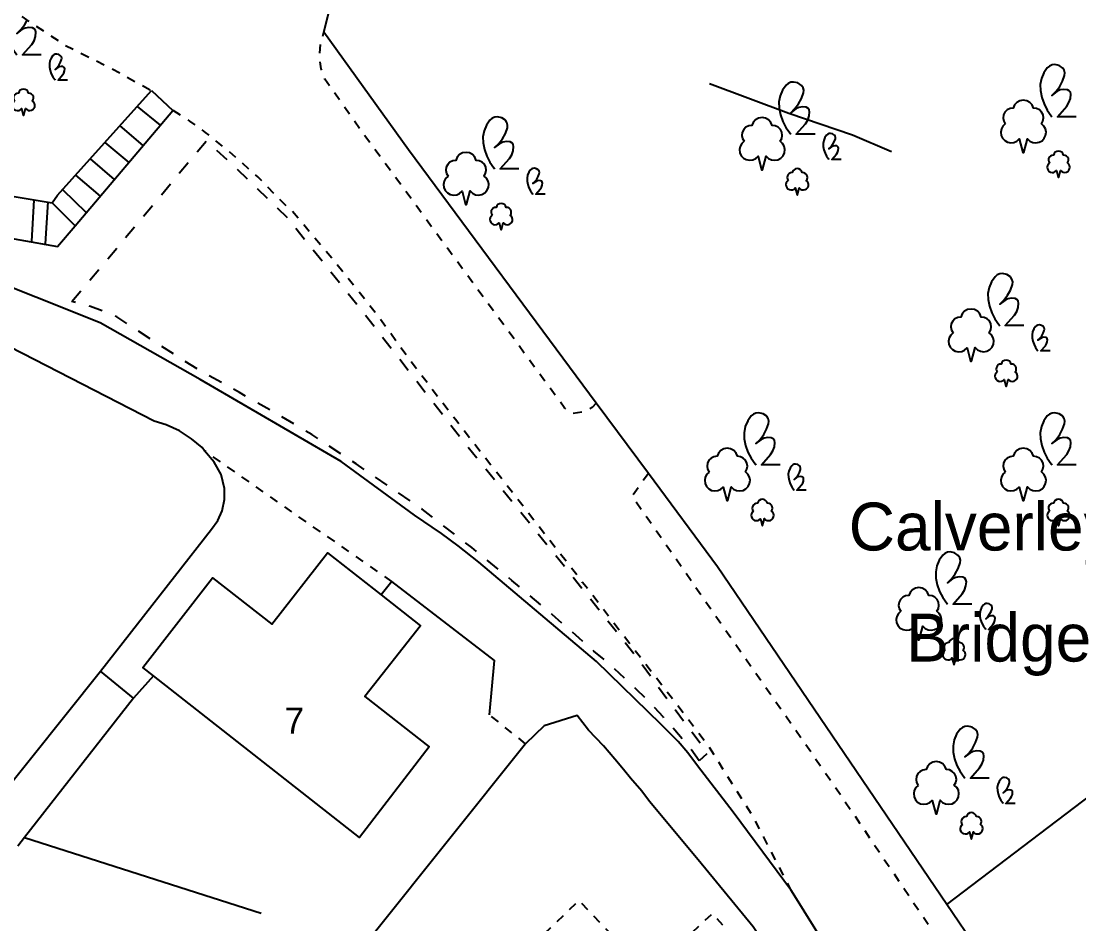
# Model space of a CAD drawing. Extents: x 421500 to 422711, y 436000 to 437000.
# Drawn here: x 422099.8 to 422160.5, y 436904.7 to 436956.6 of the extents above; entities that cross this region are included whole.
import ezdxf

# ---------------------------------------------------------------- set-up
doc = ezdxf.new("R2010")
doc.units = 0
doc.linetypes.add('716709-ExBase$0$OS-DASHEDLINE', pattern=[1, 0.5, -0.5])
doc.linetypes.add('716709-ExBase$0$OS-LANDFORM', pattern=[1.6, 0.8, -0.8])
for name, color, linetype in [('716709-ExBase$0$OS-AREA_MOSAIC', 8, 'Continuous'), ('716709-ExBase$0$OS-LINE_0001_BLG_OUTLINE', 7, 'Continuous'), ('716709-ExBase$0$OS-LINE_0021_ROAD_OR_TRACK', 8, '716709-ExBase$0$OS-DASHEDLINE'), ('716709-ExBase$0$OS-LINE_0030_OBSTRUCTING_FEAT', 8, 'Continuous'), ('716709-ExBase$0$OS-LINE_0032_PATH_OR_EDGE', 8, '716709-ExBase$0$OS-DASHEDLINE'), ('716709-ExBase$0$OS-LINE_0052_STEP_OR_UNCLASS', 8, 'Continuous'), ('716709-ExBase$0$OS-LINE_0374_TOP_OF_SLOPE', 8, '716709-ExBase$0$OS-LANDFORM'), ('716709-ExBase$0$OS-LINE_0376_BOT_SLOPE_CLIFF', 8, '716709-ExBase$0$OS-LANDFORM'), ('716709-ExBase$0$OS-TEXT_BUILDING_OR_STRUCTURE', 4, 'Continuous'), ('716709-ExBase$0$OS-TEXT_BUILT_ENVIRONMENT', 4, 'Continuous')]:
    doc.layers.add(name, color=color, linetype=linetype)
doc.styles.add('716709-ExBase$0$Standard', font='romans.shx')

# ---------------------------------------------------------------- blocks, each defined once
blk = doc.blocks.new('716709-ExBase$0$OS-SE2236NWM0000083115')
at = {"layer": '716709-ExBase$0$OS-AREA_MOSAIC'}
for points in [[(-61.583, 47.24025), (-62.659, 47.24025), (-62.131, 47.84025), (-61.999, 48.05025), (-61.917, 48.28425), (-61.89, 48.53125), (-61.915, 48.64525), (-61.987, 48.73825), (-62.092, 48.79125), (-62.299, 48.81525), (-62.505, 48.77925), (-62.692, 48.68725), (-62.979, 48.46525), (-62.734, 48.70625), (-62.528, 48.98125), (-62.365, 49.28325), (-62.248, 49.60625), (-62.233, 49.76025), (-62.272, 49.90925), (-62.359, 50.03625), (-62.567, 50.18025), (-62.813, 50.23625), (-62.974, 50.21825), (-63.123, 50.15425), (-63.246, 50.04925), (-63.449, 49.76225), (-63.587, 49.43725), (-63.653, 49.09125), (-63.644, 48.73925), (-63.565, 48.35025), (-63.432, 47.97525), (-63.249, 47.62225), (-63.018, 47.29925), (-62.979, 47.23325)], [(-76.583, 46.24025), (-77.659, 46.24025), (-77.131, 46.84025), (-76.999, 47.05025), (-76.917, 47.28425), (-76.89, 47.53125), (-76.915, 47.64525), (-76.987, 47.73825), (-77.092, 47.79125), (-77.299, 47.81525), (-77.505, 47.77925), (-77.692, 47.68725), (-77.979, 47.46525), (-77.734, 47.70625), (-77.528, 47.98125), (-77.365, 48.28325), (-77.248, 48.60625), (-77.233, 48.76025), (-77.272, 48.90925), (-77.359, 49.03625), (-77.567, 49.18025), (-77.813, 49.23625), (-77.974, 49.21825), (-78.123, 49.15425), (-78.246, 49.04925), (-78.449, 48.76225), (-78.587, 48.43725), (-78.653, 48.09125), (-78.644, 47.73925), (-78.565, 47.35025), (-78.432, 46.97525), (-78.249, 46.62225), (-78.018, 46.29925), (-77.979, 46.23325)], [(-65.657, 46.83025), (-65.793, 46.70225), (-65.882, 46.53925), (-65.917, 46.35625), (-65.895, 46.17225), (-65.816, 46.00325), (-65.689, 45.86725), (-65.527, 45.77625), (-65.344, 45.74025), (-65.159, 45.76125), (-64.99, 45.83925), (-64.853, 45.96525), (-64.852, 45.96825), (-64.651, 45.19425), (-64.595, 45.19425), (-64.39, 45.97725), (-64.254, 45.84625), (-64.084, 45.76425), (-63.898, 45.74025), (-63.713, 45.77425), (-63.547, 45.86425), (-63.419, 46.00225), (-63.339, 46.17225), (-63.316, 46.35925), (-63.353, 46.54425), (-63.445, 46.70825), (-63.584, 46.83525), (-63.496, 46.99225), (-63.464, 47.16925), (-63.489, 47.34825), (-63.571, 47.50825), (-63.7, 47.63425), (-63.863, 47.71225), (-64.042, 47.73325), (-64.119, 47.91725), (-64.252, 48.06425), (-64.427, 48.16025), (-64.623, 48.19425), (-64.819, 48.16025), (-64.994, 48.06425), (-65.127, 47.91725), (-65.204, 47.73325), (-65.384, 47.71125), (-65.547, 47.63325), (-65.676, 47.50625), (-65.758, 47.34425), (-65.782, 47.16425), (-65.747, 46.98725), (-65.657, 46.83025)], [(-93.583, 44.24025), (-94.659, 44.24025), (-94.131, 44.84025), (-93.999, 45.05025), (-93.917, 45.28425), (-93.89, 45.53125), (-93.915, 45.64525), (-93.987, 45.73825), (-94.092, 45.79125), (-94.299, 45.81525), (-94.505, 45.77925), (-94.692, 45.68725), (-94.979, 45.46525), (-94.734, 45.70625), (-94.528, 45.98125), (-94.365, 46.28325), (-94.248, 46.60625), (-94.233, 46.76025), (-94.272, 46.90925), (-94.359, 47.03625), (-94.567, 47.18025), (-94.813, 47.23625), (-94.974, 47.21825), (-95.123, 47.15425), (-95.246, 47.04925), (-95.449, 46.76225), (-95.587, 46.43725), (-95.653, 46.09125), (-95.644, 45.73925), (-95.565, 45.35025), (-95.432, 44.97525), (-95.249, 44.62225), (-95.018, 44.29925), (-94.979, 44.23325)], [(-80.657, 45.83025), (-80.793, 45.70225), (-80.882, 45.53925), (-80.917, 45.35625), (-80.895, 45.17225), (-80.816, 45.00325), (-80.689, 44.86725), (-80.527, 44.77625), (-80.344, 44.74025), (-80.159, 44.76125), (-79.99, 44.83925), (-79.853, 44.96525), (-79.852, 44.96825), (-79.651, 44.19425), (-79.595, 44.19425), (-79.39, 44.97725), (-79.254, 44.84625), (-79.084, 44.76425), (-78.898, 44.74025), (-78.713, 44.77425), (-78.547, 44.86425), (-78.419, 45.00225), (-78.339, 45.17225), (-78.316, 45.35925), (-78.353, 45.54425), (-78.445, 45.70825), (-78.584, 45.83525), (-78.496, 45.99225), (-78.464, 46.16925), (-78.489, 46.34825), (-78.571, 46.50825), (-78.7, 46.63425), (-78.863, 46.71225), (-79.042, 46.73325), (-79.119, 46.91725), (-79.252, 47.06425), (-79.427, 47.16025), (-79.623, 47.19425), (-79.819, 47.16025), (-79.994, 47.06425), (-80.127, 46.91725), (-80.204, 46.73325), (-80.384, 46.71125), (-80.547, 46.63325), (-80.676, 46.50625), (-80.758, 46.34425), (-80.782, 46.16425), (-80.747, 45.98725), (-80.657, 45.83025)], [(-75.083, 44.78675), (-75.621, 44.78675), (-75.357, 45.08675), (-75.291, 45.19175), (-75.25, 45.30875), (-75.2365, 45.43225), (-75.249, 45.48925), (-75.285, 45.53575), (-75.3375, 45.56225), (-75.441, 45.57425), (-75.544, 45.55625), (-75.6375, 45.51025), (-75.781, 45.39925), (-75.6585, 45.51975), (-75.5555, 45.65725), (-75.474, 45.80825), (-75.4155, 45.96975), (-75.408, 46.04675), (-75.4275, 46.12125), (-75.471, 46.18475), (-75.575, 46.25675), (-75.698, 46.28475), (-75.7785, 46.27575), (-75.853, 46.24375), (-75.9145, 46.19125), (-76.016, 46.04775), (-76.085, 45.88525), (-76.118, 45.71225), (-76.1135, 45.53625), (-76.074, 45.34175), (-76.0075, 45.15425), (-75.916, 44.97775), (-75.8005, 44.81625), (-75.781, 44.78325)], [(-97.657, 43.83025), (-97.793, 43.70225), (-97.882, 43.53925), (-97.917, 43.35625), (-97.895, 43.17225), (-97.816, 43.00325), (-97.689, 42.86725), (-97.527, 42.77625), (-97.344, 42.74025), (-97.159, 42.76125), (-96.99, 42.83925), (-96.853, 42.96525), (-96.852, 42.96825), (-96.651, 42.19425), (-96.595, 42.19425), (-96.39, 42.97725), (-96.254, 42.84625), (-96.084, 42.76425), (-95.898, 42.74025), (-95.713, 42.77425), (-95.547, 42.86425), (-95.419, 43.00225), (-95.339, 43.17225), (-95.316, 43.35925), (-95.353, 43.54425), (-95.445, 43.70825), (-95.584, 43.83525), (-95.496, 43.99225), (-95.464, 44.16925), (-95.489, 44.34825), (-95.571, 44.50825), (-95.7, 44.63425), (-95.863, 44.71225), (-96.042, 44.73325), (-96.119, 44.91725), (-96.252, 45.06425), (-96.427, 45.16025), (-96.623, 45.19425), (-96.819, 45.16025), (-96.994, 45.06425), (-97.127, 44.91725), (-97.204, 44.73325), (-97.384, 44.71125), (-97.547, 44.63325), (-97.676, 44.50625), (-97.758, 44.34425), (-97.782, 44.16425), (-97.747, 43.98725), (-97.657, 43.83025)], [(-63.12, 44.58175), (-63.188, 44.51775), (-63.2325, 44.43625), (-63.25, 44.34475), (-63.239, 44.25275), (-63.1995, 44.16825), (-63.136, 44.10025), (-63.055, 44.05475), (-62.9635, 44.03675), (-62.871, 44.04725), (-62.7865, 44.08625), (-62.718, 44.14925), (-62.7175, 44.15075), (-62.617, 43.76375), (-62.589, 43.76375), (-62.4865, 44.15525), (-62.4185, 44.08975), (-62.3335, 44.04875), (-62.2405, 44.03675), (-62.148, 44.05375), (-62.065, 44.09875), (-62.001, 44.16775), (-61.961, 44.25275), (-61.9495, 44.34625), (-61.968, 44.43875), (-62.014, 44.52075), (-62.0835, 44.58425), (-62.0395, 44.66275), (-62.0235, 44.75125), (-62.036, 44.84075), (-62.077, 44.92075), (-62.1415, 44.98375), (-62.223, 45.02275), (-62.3125, 45.03325), (-62.351, 45.12525), (-62.4175, 45.19875), (-62.505, 45.24675), (-62.603, 45.26375), (-62.701, 45.24675), (-62.7885, 45.19875), (-62.855, 45.12525), (-62.8935, 45.03325), (-62.9835, 45.02225), (-63.065, 44.98325), (-63.1295, 44.91975), (-63.1705, 44.83875), (-63.1825, 44.74875), (-63.165, 44.66025), (-63.12, 44.58175)], [(-92.083, 42.78675), (-92.621, 42.78675), (-92.357, 43.08675), (-92.291, 43.19175), (-92.25, 43.30875), (-92.2365, 43.43225), (-92.249, 43.48925), (-92.285, 43.53575), (-92.3375, 43.56225), (-92.441, 43.57425), (-92.544, 43.55625), (-92.6375, 43.51025), (-92.781, 43.39925), (-92.6585, 43.51975), (-92.5555, 43.65725), (-92.474, 43.80825), (-92.4155, 43.96975), (-92.408, 44.04675), (-92.4275, 44.12125), (-92.471, 44.18475), (-92.575, 44.25675), (-92.698, 44.28475), (-92.7785, 44.27575), (-92.853, 44.24375), (-92.9145, 44.19125), (-93.016, 44.04775), (-93.085, 43.88525), (-93.118, 43.71225), (-93.1135, 43.53625), (-93.074, 43.34175), (-93.0075, 43.15425), (-92.916, 42.97775), (-92.8005, 42.81625), (-92.781, 42.78325)], [(-78.12, 43.58175), (-78.188, 43.51775), (-78.2325, 43.43625), (-78.25, 43.34475), (-78.239, 43.25275), (-78.1995, 43.16825), (-78.136, 43.10025), (-78.055, 43.05475), (-77.9635, 43.03675), (-77.871, 43.04725), (-77.7865, 43.08625), (-77.718, 43.14925), (-77.7175, 43.15075), (-77.617, 42.76375), (-77.589, 42.76375), (-77.4865, 43.15525), (-77.4185, 43.08975), (-77.3335, 43.04875), (-77.2405, 43.03675), (-77.148, 43.05375), (-77.065, 43.09875), (-77.001, 43.16775), (-76.961, 43.25275), (-76.9495, 43.34625), (-76.968, 43.43875), (-77.014, 43.52075), (-77.0835, 43.58425), (-77.0395, 43.66275), (-77.0235, 43.75125), (-77.036, 43.84075), (-77.077, 43.92075), (-77.1415, 43.98375), (-77.223, 44.02275), (-77.3125, 44.03325), (-77.351, 44.12525), (-77.4175, 44.19875), (-77.505, 44.24675), (-77.603, 44.26375), (-77.701, 44.24675), (-77.7885, 44.19875), (-77.855, 44.12525), (-77.8935, 44.03325), (-77.9835, 44.02225), (-78.065, 43.98325), (-78.1295, 43.91975), (-78.1705, 43.83875), (-78.1825, 43.74875), (-78.165, 43.66025), (-78.12, 43.58175)], [(-95.12, 41.58175), (-95.188, 41.51775), (-95.2325, 41.43625), (-95.25, 41.34475), (-95.239, 41.25275), (-95.1995, 41.16825), (-95.136, 41.10025), (-95.055, 41.05475), (-94.9635, 41.03675), (-94.871, 41.04725), (-94.7865, 41.08625), (-94.718, 41.14925), (-94.7175, 41.15075), (-94.617, 40.76375), (-94.589, 40.76375), (-94.4865, 41.15525), (-94.4185, 41.08975), (-94.3335, 41.04875), (-94.2405, 41.03675), (-94.148, 41.05375), (-94.065, 41.09875), (-94.001, 41.16775), (-93.961, 41.25275), (-93.9495, 41.34625), (-93.968, 41.43875), (-94.014, 41.52075), (-94.0835, 41.58425), (-94.0395, 41.66275), (-94.0235, 41.75125), (-94.036, 41.84075), (-94.077, 41.92075), (-94.1415, 41.98375), (-94.223, 42.02275), (-94.3125, 42.03325), (-94.351, 42.12525), (-94.4175, 42.19875), (-94.505, 42.24675), (-94.603, 42.26375), (-94.701, 42.24675), (-94.7885, 42.19875), (-94.855, 42.12525), (-94.8935, 42.03325), (-94.9835, 42.02225), (-95.065, 41.98325), (-95.1295, 41.91975), (-95.1705, 41.83875), (-95.1825, 41.74875), (-95.165, 41.66025), (-95.12, 41.58175)], [(-64.583, 35.24025), (-65.659, 35.24025), (-65.131, 35.84025), (-64.999, 36.05025), (-64.917, 36.28425), (-64.89, 36.53125), (-64.915, 36.64525), (-64.987, 36.73825), (-65.092, 36.79125), (-65.299, 36.81525), (-65.505, 36.77925), (-65.692, 36.68725), (-65.979, 36.46525), (-65.734, 36.70625), (-65.528, 36.98125), (-65.365, 37.28325), (-65.248, 37.60625), (-65.233, 37.76025), (-65.272, 37.90925), (-65.359, 38.03625), (-65.567, 38.18025), (-65.813, 38.23625), (-65.974, 38.21825), (-66.123, 38.15425), (-66.246, 38.04925), (-66.449, 37.76225), (-66.587, 37.43725), (-66.653, 37.09125), (-66.644, 36.73925), (-66.565, 36.35025), (-66.432, 35.97525), (-66.249, 35.62225), (-66.018, 35.29925), (-65.979, 35.23325)], [(-68.657, 34.83025), (-68.793, 34.70225), (-68.882, 34.53925), (-68.917, 34.35625), (-68.895, 34.17225), (-68.816, 34.00325), (-68.689, 33.86725), (-68.527, 33.77625), (-68.344, 33.74025), (-68.159, 33.76125), (-67.99, 33.83925), (-67.853, 33.96525), (-67.852, 33.96825), (-67.651, 33.19425), (-67.595, 33.19425), (-67.39, 33.97725), (-67.254, 33.84625), (-67.084, 33.76425), (-66.898, 33.74025), (-66.713, 33.77425), (-66.547, 33.86425), (-66.419, 34.00225), (-66.339, 34.17225), (-66.316, 34.35925), (-66.353, 34.54425), (-66.445, 34.70825), (-66.584, 34.83525), (-66.496, 34.99225), (-66.464, 35.16925), (-66.489, 35.34825), (-66.571, 35.50825), (-66.7, 35.63425), (-66.863, 35.71225), (-67.042, 35.73325), (-67.119, 35.91725), (-67.252, 36.06425), (-67.427, 36.16025), (-67.623, 36.19425), (-67.819, 36.16025), (-67.994, 36.06425), (-68.127, 35.91725), (-68.204, 35.73325), (-68.384, 35.71125), (-68.547, 35.63325), (-68.676, 35.50625), (-68.758, 35.34425), (-68.782, 35.16425), (-68.747, 34.98725), (-68.657, 34.83025)], [(-63.083, 33.78675), (-63.621, 33.78675), (-63.357, 34.08675), (-63.291, 34.19175), (-63.25, 34.30875), (-63.2365, 34.43225), (-63.249, 34.48925), (-63.285, 34.53575), (-63.3375, 34.56225), (-63.441, 34.57425), (-63.544, 34.55625), (-63.6375, 34.51025), (-63.781, 34.39925), (-63.6585, 34.51975), (-63.5555, 34.65725), (-63.474, 34.80825), (-63.4155, 34.96975), (-63.408, 35.04675), (-63.4275, 35.12125), (-63.471, 35.18475), (-63.575, 35.25675), (-63.698, 35.28475), (-63.7785, 35.27575), (-63.853, 35.24375), (-63.9145, 35.19125), (-64.016, 35.04775), (-64.085, 34.88525), (-64.118, 34.71225), (-64.1135, 34.53625), (-64.074, 34.34175), (-64.0075, 34.15425), (-63.916, 33.97775), (-63.8005, 33.81625), (-63.781, 33.78325)], [(-66.12, 32.58175), (-66.188, 32.51775), (-66.2325, 32.43625), (-66.25, 32.34475), (-66.239, 32.25275), (-66.1995, 32.16825), (-66.136, 32.10025), (-66.055, 32.05475), (-65.9635, 32.03675), (-65.871, 32.04725), (-65.7865, 32.08625), (-65.718, 32.14925), (-65.7175, 32.15075), (-65.617, 31.76375), (-65.589, 31.76375), (-65.4865, 32.15525), (-65.4185, 32.08975), (-65.3335, 32.04875), (-65.2405, 32.03675), (-65.148, 32.05375), (-65.065, 32.09875), (-65.001, 32.16775), (-64.961, 32.25275), (-64.9495, 32.34625), (-64.968, 32.43875), (-65.014, 32.52075), (-65.0835, 32.58425), (-65.0395, 32.66275), (-65.0235, 32.75125), (-65.036, 32.84075), (-65.077, 32.92075), (-65.1415, 32.98375), (-65.223, 33.02275), (-65.3125, 33.03325), (-65.351, 33.12525), (-65.4175, 33.19875), (-65.505, 33.24675), (-65.603, 33.26375), (-65.701, 33.24675), (-65.7885, 33.19875), (-65.855, 33.12525), (-65.8935, 33.03325), (-65.9835, 33.02225), (-66.065, 32.98325), (-66.1295, 32.91975), (-66.1705, 32.83875), (-66.1825, 32.74875), (-66.165, 32.66025), (-66.12, 32.58175)], [(-78.583, 27.24025), (-79.659, 27.24025), (-79.131, 27.84025), (-78.999, 28.05025), (-78.917, 28.28425), (-78.89, 28.53125), (-78.915, 28.64525), (-78.987, 28.73825), (-79.092, 28.79125), (-79.299, 28.81525), (-79.505, 28.77925), (-79.692, 28.68725), (-79.979, 28.46525), (-79.734, 28.70625), (-79.528, 28.98125), (-79.365, 29.28325), (-79.248, 29.60625), (-79.233, 29.76025), (-79.272, 29.90925), (-79.359, 30.03625), (-79.567, 30.18025), (-79.813, 30.23625), (-79.974, 30.21825), (-80.123, 30.15425), (-80.246, 30.04925), (-80.449, 29.76225), (-80.587, 29.43725), (-80.653, 29.09125), (-80.644, 28.73925), (-80.565, 28.35025), (-80.432, 27.97525), (-80.249, 27.62225), (-80.018, 27.29925), (-79.979, 27.23325)], [(-61.583, 27.24025), (-62.659, 27.24025), (-62.131, 27.84025), (-61.999, 28.05025), (-61.917, 28.28425), (-61.89, 28.53125), (-61.915, 28.64525), (-61.987, 28.73825), (-62.092, 28.79125), (-62.299, 28.81525), (-62.505, 28.77925), (-62.692, 28.68725), (-62.979, 28.46525), (-62.734, 28.70625), (-62.528, 28.98125), (-62.365, 29.28325), (-62.248, 29.60625), (-62.233, 29.76025), (-62.272, 29.90925), (-62.359, 30.03625), (-62.567, 30.18025), (-62.813, 30.23625), (-62.974, 30.21825), (-63.123, 30.15425), (-63.246, 30.04925), (-63.449, 29.76225), (-63.587, 29.43725), (-63.653, 29.09125), (-63.644, 28.73925), (-63.565, 28.35025), (-63.432, 27.97525), (-63.249, 27.62225), (-63.018, 27.29925), (-62.979, 27.23325)], [(-82.657, 26.83025), (-82.793, 26.70225), (-82.882, 26.53925), (-82.917, 26.35625), (-82.895, 26.17225), (-82.816, 26.00325), (-82.689, 25.86725), (-82.527, 25.77625), (-82.344, 25.74025), (-82.159, 25.76125), (-81.99, 25.83925), (-81.853, 25.96525), (-81.852, 25.96825), (-81.651, 25.19425), (-81.595, 25.19425), (-81.39, 25.97725), (-81.254, 25.84625), (-81.084, 25.76425), (-80.898, 25.74025), (-80.713, 25.77425), (-80.547, 25.86425), (-80.419, 26.00225), (-80.339, 26.17225), (-80.316, 26.35925), (-80.353, 26.54425), (-80.445, 26.70825), (-80.584, 26.83525), (-80.496, 26.99225), (-80.464, 27.16925), (-80.489, 27.34825), (-80.571, 27.50825), (-80.7, 27.63425), (-80.863, 27.71225), (-81.042, 27.73325), (-81.119, 27.91725), (-81.252, 28.06425), (-81.427, 28.16025), (-81.623, 28.19425), (-81.819, 28.16025), (-81.994, 28.06425), (-82.127, 27.91725), (-82.204, 27.73325), (-82.384, 27.71125), (-82.547, 27.63325), (-82.676, 27.50625), (-82.758, 27.34425), (-82.782, 27.16425), (-82.747, 26.98725), (-82.657, 26.83025)], [(-65.657, 26.83025), (-65.793, 26.70225), (-65.882, 26.53925), (-65.917, 26.35625), (-65.895, 26.17225), (-65.816, 26.00325), (-65.689, 25.86725), (-65.527, 25.77625), (-65.344, 25.74025), (-65.159, 25.76125), (-64.99, 25.83925), (-64.853, 25.96525), (-64.852, 25.96825), (-64.651, 25.19425), (-64.595, 25.19425), (-64.39, 25.97725), (-64.254, 25.84625), (-64.084, 25.76425), (-63.898, 25.74025), (-63.713, 25.77425), (-63.547, 25.86425), (-63.419, 26.00225), (-63.339, 26.17225), (-63.316, 26.35925), (-63.353, 26.54425), (-63.445, 26.70825), (-63.584, 26.83525), (-63.496, 26.99225), (-63.464, 27.16925), (-63.489, 27.34825), (-63.571, 27.50825), (-63.7, 27.63425), (-63.863, 27.71225), (-64.042, 27.73325), (-64.119, 27.91725), (-64.252, 28.06425), (-64.427, 28.16025), (-64.623, 28.19425), (-64.819, 28.16025), (-64.994, 28.06425), (-65.127, 27.91725), (-65.204, 27.73325), (-65.384, 27.71125), (-65.547, 27.63325), (-65.676, 27.50625), (-65.758, 27.34425), (-65.782, 27.16425), (-65.747, 26.98725), (-65.657, 26.83025)], [(-77.083, 25.78675), (-77.621, 25.78675), (-77.357, 26.08675), (-77.291, 26.19175), (-77.25, 26.30875), (-77.2365, 26.43225), (-77.249, 26.48925), (-77.285, 26.53575), (-77.3375, 26.56225), (-77.441, 26.57425), (-77.544, 26.55625), (-77.6375, 26.51025), (-77.781, 26.39925), (-77.6585, 26.51975), (-77.5555, 26.65725), (-77.474, 26.80825), (-77.4155, 26.96975), (-77.408, 27.04675), (-77.4275, 27.12125), (-77.471, 27.18475), (-77.575, 27.25675), (-77.698, 27.28475), (-77.7785, 27.27575), (-77.853, 27.24375), (-77.9145, 27.19125), (-78.016, 27.04775), (-78.085, 26.88525), (-78.118, 26.71225), (-78.1135, 26.53625), (-78.074, 26.34175), (-78.0075, 26.15425), (-77.916, 25.97775), (-77.8005, 25.81625), (-77.781, 25.78325)], [(-80.12, 24.58175), (-80.188, 24.51775), (-80.2325, 24.43625), (-80.25, 24.34475), (-80.239, 24.25275), (-80.1995, 24.16825), (-80.136, 24.10025), (-80.055, 24.05475), (-79.9635, 24.03675), (-79.871, 24.04725), (-79.7865, 24.08625), (-79.718, 24.14925), (-79.7175, 24.15075), (-79.617, 23.76375), (-79.589, 23.76375), (-79.4865, 24.15525), (-79.4185, 24.08975), (-79.3335, 24.04875), (-79.2405, 24.03675), (-79.148, 24.05375), (-79.065, 24.09875), (-79.001, 24.16775), (-78.961, 24.25275), (-78.9495, 24.34625), (-78.968, 24.43875), (-79.014, 24.52075), (-79.0835, 24.58425), (-79.0395, 24.66275), (-79.0235, 24.75125), (-79.036, 24.84075), (-79.077, 24.92075), (-79.1415, 24.98375), (-79.223, 25.02275), (-79.3125, 25.03325), (-79.351, 25.12525), (-79.4175, 25.19875), (-79.505, 25.24675), (-79.603, 25.26375), (-79.701, 25.24675), (-79.7885, 25.19875), (-79.855, 25.12525), (-79.8935, 25.03325), (-79.9835, 25.02225), (-80.065, 24.98325), (-80.1295, 24.91975), (-80.1705, 24.83875), (-80.1825, 24.74875), (-80.165, 24.66025), (-80.12, 24.58175)], [(-63.12, 24.58175), (-63.188, 24.51775), (-63.2325, 24.43625), (-63.25, 24.34475), (-63.239, 24.25275), (-63.1995, 24.16825), (-63.136, 24.10025), (-63.055, 24.05475), (-62.9635, 24.03675), (-62.871, 24.04725), (-62.7865, 24.08625), (-62.718, 24.14925), (-62.7175, 24.15075), (-62.617, 23.76375), (-62.589, 23.76375), (-62.4865, 24.15525), (-62.4185, 24.08975), (-62.3335, 24.04875), (-62.2405, 24.03675), (-62.148, 24.05375), (-62.065, 24.09875), (-62.001, 24.16775), (-61.961, 24.25275), (-61.9495, 24.34625), (-61.968, 24.43875), (-62.014, 24.52075), (-62.0835, 24.58425), (-62.0395, 24.66275), (-62.0235, 24.75125), (-62.036, 24.84075), (-62.077, 24.92075), (-62.1415, 24.98375), (-62.223, 25.02275), (-62.3125, 25.03325), (-62.351, 25.12525), (-62.4175, 25.19875), (-62.505, 25.24675), (-62.603, 25.26375), (-62.701, 25.24675), (-62.7885, 25.19875), (-62.855, 25.12525), (-62.8935, 25.03325), (-62.9835, 25.02225), (-63.065, 24.98325), (-63.1295, 24.91975), (-63.1705, 24.83875), (-63.1825, 24.74875), (-63.165, 24.66025), (-63.12, 24.58175)], [(-67.583, 19.24025), (-68.659, 19.24025), (-68.131, 19.84025), (-67.999, 20.05025), (-67.917, 20.28425), (-67.89, 20.53125), (-67.915, 20.64525), (-67.987, 20.73825), (-68.092, 20.79125), (-68.299, 20.81525), (-68.505, 20.77925), (-68.692, 20.68725), (-68.979, 20.46525), (-68.734, 20.70625), (-68.528, 20.98125), (-68.365, 21.28325), (-68.248, 21.60625), (-68.233, 21.76025), (-68.272, 21.90925), (-68.359, 22.03625), (-68.567, 22.18025), (-68.813, 22.23625), (-68.974, 22.21825), (-69.123, 22.15425), (-69.246, 22.04925), (-69.449, 21.76225), (-69.587, 21.43725), (-69.653, 21.09125), (-69.644, 20.73925), (-69.565, 20.35025), (-69.432, 19.97525), (-69.249, 19.62225), (-69.018, 19.29925), (-68.979, 19.23325)], [(-71.657, 18.83025), (-71.793, 18.70225), (-71.882, 18.53925), (-71.917, 18.35625), (-71.895, 18.17225), (-71.816, 18.00325), (-71.689, 17.86725), (-71.527, 17.77625), (-71.344, 17.74025), (-71.159, 17.76125), (-70.99, 17.83925), (-70.853, 17.96525), (-70.852, 17.96825), (-70.651, 17.19425), (-70.595, 17.19425), (-70.39, 17.97725), (-70.254, 17.84625), (-70.084, 17.76425), (-69.898, 17.74025), (-69.713, 17.77425), (-69.547, 17.86425), (-69.419, 18.00225), (-69.339, 18.17225), (-69.316, 18.35925), (-69.353, 18.54425), (-69.445, 18.70825), (-69.584, 18.83525), (-69.496, 18.99225), (-69.464, 19.16925), (-69.489, 19.34825), (-69.571, 19.50825), (-69.7, 19.63425), (-69.863, 19.71225), (-70.042, 19.73325), (-70.119, 19.91725), (-70.252, 20.06425), (-70.427, 20.16025), (-70.623, 20.19425), (-70.819, 20.16025), (-70.994, 20.06425), (-71.127, 19.91725), (-71.204, 19.73325), (-71.384, 19.71125), (-71.547, 19.63325), (-71.676, 19.50625), (-71.758, 19.34425), (-71.782, 19.16425), (-71.747, 18.98725), (-71.657, 18.83025)], [(-66.083, 17.78675), (-66.621, 17.78675), (-66.357, 18.08675), (-66.291, 18.19175), (-66.25, 18.30875), (-66.2365, 18.43225), (-66.249, 18.48925), (-66.285, 18.53575), (-66.3375, 18.56225), (-66.441, 18.57425), (-66.544, 18.55625), (-66.6375, 18.51025), (-66.781, 18.39925), (-66.6585, 18.51975), (-66.5555, 18.65725), (-66.474, 18.80825), (-66.4155, 18.96975), (-66.408, 19.04675), (-66.4275, 19.12125), (-66.471, 19.18475), (-66.575, 19.25675), (-66.698, 19.28475), (-66.7785, 19.27575), (-66.853, 19.24375), (-66.9145, 19.19125), (-67.016, 19.04775), (-67.085, 18.88525), (-67.118, 18.71225), (-67.1135, 18.53625), (-67.074, 18.34175), (-67.0075, 18.15425), (-66.916, 17.97775), (-66.8005, 17.81625), (-66.781, 17.78325)], [(-69.12, 16.58175), (-69.188, 16.51775), (-69.2325, 16.43625), (-69.25, 16.34475), (-69.239, 16.25275), (-69.1995, 16.16825), (-69.136, 16.10025), (-69.055, 16.05475), (-68.9635, 16.03675), (-68.871, 16.04725), (-68.7865, 16.08625), (-68.718, 16.14925), (-68.7175, 16.15075), (-68.617, 15.76375), (-68.589, 15.76375), (-68.4865, 16.15525), (-68.4185, 16.08975), (-68.3335, 16.04875), (-68.2405, 16.03675), (-68.148, 16.05375), (-68.065, 16.09875), (-68.001, 16.16775), (-67.961, 16.25275), (-67.9495, 16.34625), (-67.968, 16.43875), (-68.014, 16.52075), (-68.0835, 16.58425), (-68.0395, 16.66275), (-68.0235, 16.75125), (-68.036, 16.84075), (-68.077, 16.92075), (-68.1415, 16.98375), (-68.223, 17.02275), (-68.3125, 17.03325), (-68.351, 17.12525), (-68.4175, 17.19875), (-68.505, 17.24675), (-68.603, 17.26375), (-68.701, 17.24675), (-68.7885, 17.19875), (-68.855, 17.12525), (-68.8935, 17.03325), (-68.9835, 17.02225), (-69.065, 16.98325), (-69.1295, 16.91975), (-69.1705, 16.83875), (-69.1825, 16.74875), (-69.165, 16.66025), (-69.12, 16.58175)], [(-66.583, 9.24025), (-67.659, 9.24025), (-67.131, 9.84025), (-66.999, 10.05025), (-66.917, 10.28425), (-66.89, 10.53125), (-66.915, 10.64525), (-66.987, 10.73825), (-67.092, 10.79125), (-67.299, 10.81525), (-67.505, 10.77925), (-67.692, 10.68725), (-67.979, 10.46525), (-67.734, 10.70625), (-67.528, 10.98125), (-67.365, 11.28325), (-67.248, 11.60625), (-67.233, 11.76025), (-67.272, 11.90925), (-67.359, 12.03625), (-67.567, 12.18025), (-67.813, 12.23625), (-67.974, 12.21825), (-68.123, 12.15425), (-68.246, 12.04925), (-68.449, 11.76225), (-68.587, 11.43725), (-68.653, 11.09125), (-68.644, 10.73925), (-68.565, 10.35025), (-68.432, 9.97525), (-68.249, 9.62225), (-68.018, 9.29925), (-67.979, 9.23325)], [(-70.657, 8.83025), (-70.793, 8.70225), (-70.882, 8.53925), (-70.917, 8.35625), (-70.895, 8.17225), (-70.816, 8.00325), (-70.689, 7.86725), (-70.527, 7.77625), (-70.344, 7.74025), (-70.159, 7.76125), (-69.99, 7.83925), (-69.853, 7.96525), (-69.852, 7.96825), (-69.651, 7.19425), (-69.595, 7.19425), (-69.39, 7.97725), (-69.254, 7.84625), (-69.084, 7.76425), (-68.898, 7.74025), (-68.713, 7.77425), (-68.547, 7.86425), (-68.419, 8.00225), (-68.339, 8.17225), (-68.316, 8.35925), (-68.353, 8.54425), (-68.445, 8.70825), (-68.584, 8.83525), (-68.496, 8.99225), (-68.464, 9.16925), (-68.489, 9.34825), (-68.571, 9.50825), (-68.7, 9.63425), (-68.863, 9.71225), (-69.042, 9.73325), (-69.119, 9.91725), (-69.252, 10.06425), (-69.427, 10.16025), (-69.623, 10.19425), (-69.819, 10.16025), (-69.994, 10.06425), (-70.127, 9.91725), (-70.204, 9.73325), (-70.384, 9.71125), (-70.547, 9.63325), (-70.676, 9.50625), (-70.758, 9.34425), (-70.782, 9.16425), (-70.747, 8.98725), (-70.657, 8.83025)], [(-65.083, 7.78675), (-65.621, 7.78675), (-65.357, 8.08675), (-65.291, 8.19175), (-65.25, 8.30875), (-65.2365, 8.43225), (-65.249, 8.48925), (-65.285, 8.53575), (-65.3375, 8.56225), (-65.441, 8.57425), (-65.544, 8.55625), (-65.6375, 8.51025), (-65.781, 8.39925), (-65.6585, 8.51975), (-65.5555, 8.65725), (-65.474, 8.80825), (-65.4155, 8.96975), (-65.408, 9.04675), (-65.4275, 9.12125), (-65.471, 9.18475), (-65.575, 9.25675), (-65.698, 9.28475), (-65.7785, 9.27575), (-65.853, 9.24375), (-65.9145, 9.19125), (-66.016, 9.04775), (-66.085, 8.88525), (-66.118, 8.71225), (-66.1135, 8.53625), (-66.074, 8.34175), (-66.0075, 8.15425), (-65.916, 7.97775), (-65.8005, 7.81625), (-65.781, 7.78325)], [(-68.12, 6.58175), (-68.188, 6.51775), (-68.2325, 6.43625), (-68.25, 6.34475), (-68.239, 6.25275), (-68.1995, 6.16825), (-68.136, 6.10025), (-68.055, 6.05475), (-67.9635, 6.03675), (-67.871, 6.04725), (-67.7865, 6.08625), (-67.718, 6.14925), (-67.7175, 6.15075), (-67.617, 5.76375), (-67.589, 5.76375), (-67.4865, 6.15525), (-67.4185, 6.08975), (-67.3335, 6.04875), (-67.2405, 6.03675), (-67.148, 6.05375), (-67.065, 6.09875), (-67.001, 6.16775), (-66.961, 6.25275), (-66.9495, 6.34625), (-66.968, 6.43875), (-67.014, 6.52075), (-67.0835, 6.58425), (-67.0395, 6.66275), (-67.0235, 6.75125), (-67.036, 6.84075), (-67.077, 6.92075), (-67.1415, 6.98375), (-67.223, 7.02275), (-67.3125, 7.03325), (-67.351, 7.12525), (-67.4175, 7.19875), (-67.505, 7.24675), (-67.603, 7.26375), (-67.701, 7.24675), (-67.7885, 7.19875), (-67.855, 7.12525), (-67.8935, 7.03325), (-67.9835, 7.02225), (-68.065, 6.98325), (-68.1295, 6.91975), (-68.1705, 6.83875), (-68.1825, 6.74875), (-68.165, 6.66025), (-68.12, 6.58175)]]:
    blk.add_lwpolyline(points, dxfattribs=at)
blk = doc.blocks.new('716709-ExBase$0$OS-SE2236NWM0000083118')
at = {"layer": '716709-ExBase$0$OS-AREA_MOSAIC'}
for points in [[(-21.083, 16.24), (-22.159, 16.24), (-21.631, 16.84), (-21.499, 17.05), (-21.417, 17.284), (-21.39, 17.531), (-21.415, 17.645), (-21.487, 17.738), (-21.592, 17.791), (-21.799, 17.815), (-22.005, 17.779), (-22.192, 17.687), (-22.479, 17.465), (-22.234, 17.706), (-22.028, 17.981), (-21.865, 18.283), (-21.748, 18.606), (-21.733, 18.76), (-21.772, 18.909), (-21.859, 19.036), (-22.067, 19.18), (-22.313, 19.236), (-22.474, 19.218), (-22.623, 19.154), (-22.746, 19.049), (-22.949, 18.762), (-23.087, 18.437), (-23.153, 18.091), (-23.144, 17.739), (-23.065, 17.35), (-22.932, 16.975), (-22.749, 16.622), (-22.518, 16.299), (-22.479, 16.233)], [(-25.157, 15.83), (-25.293, 15.702), (-25.382, 15.539), (-25.417, 15.356), (-25.395, 15.172), (-25.316, 15.003), (-25.189, 14.867), (-25.027, 14.776), (-24.844, 14.74), (-24.659, 14.761), (-24.49, 14.839), (-24.353, 14.965), (-24.352, 14.968), (-24.151, 14.194), (-24.095, 14.194), (-23.89, 14.977), (-23.754, 14.846), (-23.584, 14.764), (-23.398, 14.74), (-23.213, 14.774), (-23.047, 14.864), (-22.919, 15.002), (-22.839, 15.172), (-22.816, 15.359), (-22.853, 15.544), (-22.945, 15.708), (-23.084, 15.835), (-22.996, 15.992), (-22.964, 16.169), (-22.989, 16.348), (-23.071, 16.508), (-23.2, 16.634), (-23.363, 16.712), (-23.542, 16.733), (-23.619, 16.917), (-23.752, 17.064), (-23.927, 17.16), (-24.123, 17.194), (-24.319, 17.16), (-24.494, 17.064), (-24.627, 16.917), (-24.704, 16.733), (-24.884, 16.711), (-25.047, 16.633), (-25.176, 16.506), (-25.258, 16.344), (-25.282, 16.164), (-25.247, 15.987), (-25.157, 15.83)], [(-13.083, 14.24), (-14.159, 14.24), (-13.631, 14.84), (-13.499, 15.05), (-13.417, 15.284), (-13.39, 15.531), (-13.415, 15.645), (-13.487, 15.738), (-13.592, 15.791), (-13.799, 15.815), (-14.005, 15.779), (-14.192, 15.687), (-14.479, 15.465), (-14.234, 15.706), (-14.028, 15.981), (-13.865, 16.283), (-13.748, 16.606), (-13.733, 16.76), (-13.772, 16.909), (-13.859, 17.036), (-14.067, 17.18), (-14.313, 17.236), (-14.474, 17.218), (-14.623, 17.154), (-14.746, 17.049), (-14.949, 16.762), (-15.087, 16.437), (-15.153, 16.091), (-15.144, 15.739), (-15.065, 15.35), (-14.932, 14.975), (-14.749, 14.622), (-14.518, 14.299), (-14.479, 14.233)], [(-19.583, 14.787), (-20.121, 14.787), (-19.857, 15.087), (-19.791, 15.192), (-19.75, 15.309), (-19.737, 15.432), (-19.749, 15.489), (-19.785, 15.536), (-19.838, 15.562), (-19.941, 15.574), (-20.044, 15.556), (-20.138, 15.51), (-20.281, 15.399), (-20.159, 15.52), (-20.056, 15.657), (-19.974, 15.808), (-19.916, 15.97), (-19.908, 16.047), (-19.928, 16.121), (-19.971, 16.185), (-20.075, 16.257), (-20.198, 16.285), (-20.279, 16.276), (-20.353, 16.244), (-20.415, 16.191), (-20.516, 16.048), (-20.585, 15.885), (-20.618, 15.712), (-20.614, 15.536), (-20.574, 15.342), (-20.508, 15.154), (-20.416, 14.978), (-20.301, 14.816), (-20.281, 14.783)], [(-17.157, 13.83), (-17.293, 13.702), (-17.382, 13.539), (-17.417, 13.356), (-17.395, 13.172), (-17.316, 13.003), (-17.189, 12.867), (-17.027, 12.776), (-16.844, 12.74), (-16.659, 12.761), (-16.49, 12.839), (-16.353, 12.965), (-16.352, 12.968), (-16.151, 12.194), (-16.095, 12.194), (-15.89, 12.977), (-15.754, 12.846), (-15.584, 12.764), (-15.398, 12.74), (-15.213, 12.774), (-15.047, 12.864), (-14.919, 13.002), (-14.839, 13.172), (-14.816, 13.359), (-14.853, 13.544), (-14.945, 13.708), (-15.084, 13.835), (-14.996, 13.992), (-14.964, 14.169), (-14.989, 14.348), (-15.071, 14.508), (-15.2, 14.634), (-15.363, 14.712), (-15.542, 14.733), (-15.619, 14.917), (-15.752, 15.064), (-15.927, 15.16), (-16.123, 15.194), (-16.319, 15.16), (-16.494, 15.064), (-16.627, 14.917), (-16.704, 14.733), (-16.884, 14.711), (-17.047, 14.633), (-17.176, 14.506), (-17.258, 14.344), (-17.282, 14.164), (-17.247, 13.987), (-17.157, 13.83)], [(-22.62, 13.582), (-22.688, 13.518), (-22.733, 13.436), (-22.75, 13.345), (-22.739, 13.253), (-22.7, 13.168), (-22.636, 13.1), (-22.555, 13.055), (-22.464, 13.037), (-22.371, 13.047), (-22.287, 13.086), (-22.218, 13.149), (-22.218, 13.151), (-22.117, 12.764), (-22.089, 12.764), (-21.987, 13.155), (-21.919, 13.09), (-21.834, 13.049), (-21.741, 13.037), (-21.648, 13.054), (-21.565, 13.099), (-21.501, 13.168), (-21.461, 13.253), (-21.45, 13.346), (-21.468, 13.439), (-21.514, 13.521), (-21.584, 13.584), (-21.54, 13.663), (-21.524, 13.751), (-21.536, 13.841), (-21.577, 13.921), (-21.642, 13.984), (-21.723, 14.023), (-21.813, 14.033), (-21.851, 14.125), (-21.918, 14.199), (-22.005, 14.247), (-22.103, 14.264), (-22.201, 14.247), (-22.289, 14.199), (-22.355, 14.125), (-22.394, 14.033), (-22.484, 14.022), (-22.565, 13.983), (-22.63, 13.92), (-22.671, 13.839), (-22.683, 13.749), (-22.665, 13.66), (-22.62, 13.582)], [(-11.583, 12.787), (-12.121, 12.787), (-11.857, 13.087), (-11.791, 13.192), (-11.75, 13.309), (-11.737, 13.432), (-11.749, 13.489), (-11.785, 13.536), (-11.838, 13.562), (-11.941, 13.574), (-12.044, 13.556), (-12.138, 13.51), (-12.281, 13.399), (-12.159, 13.52), (-12.056, 13.657), (-11.974, 13.808), (-11.916, 13.97), (-11.908, 14.047), (-11.928, 14.121), (-11.971, 14.185), (-12.075, 14.257), (-12.198, 14.285), (-12.279, 14.276), (-12.353, 14.244), (-12.415, 14.191), (-12.516, 14.048), (-12.585, 13.885), (-12.618, 13.712), (-12.614, 13.536), (-12.574, 13.342), (-12.508, 13.154), (-12.416, 12.978), (-12.301, 12.816), (-12.281, 12.783)], [(-14.62, 11.582), (-14.688, 11.518), (-14.733, 11.436), (-14.75, 11.345), (-14.739, 11.253), (-14.7, 11.168), (-14.636, 11.1), (-14.555, 11.055), (-14.464, 11.037), (-14.371, 11.047), (-14.287, 11.086), (-14.218, 11.149), (-14.218, 11.151), (-14.117, 10.764), (-14.089, 10.764), (-13.987, 11.155), (-13.919, 11.09), (-13.834, 11.049), (-13.741, 11.037), (-13.648, 11.054), (-13.565, 11.099), (-13.501, 11.168), (-13.461, 11.253), (-13.45, 11.346), (-13.468, 11.439), (-13.514, 11.521), (-13.584, 11.584), (-13.54, 11.663), (-13.524, 11.751), (-13.536, 11.841), (-13.577, 11.921), (-13.642, 11.984), (-13.723, 12.023), (-13.813, 12.033), (-13.851, 12.125), (-13.918, 12.199), (-14.005, 12.247), (-14.103, 12.264), (-14.201, 12.247), (-14.289, 12.199), (-14.355, 12.125), (-14.394, 12.033), (-14.484, 12.022), (-14.565, 11.983), (-14.63, 11.92), (-14.671, 11.839), (-14.683, 11.749), (-14.665, 11.66), (-14.62, 11.582)], [(-4.083, -4.76), (-5.159, -4.76), (-4.631, -4.16), (-4.499, -3.95), (-4.417, -3.716), (-4.39, -3.469), (-4.415, -3.355), (-4.487, -3.262), (-4.592, -3.209), (-4.799, -3.185), (-5.005, -3.221), (-5.192, -3.313), (-5.479, -3.535), (-5.234, -3.294), (-5.028, -3.019), (-4.865, -2.717), (-4.748, -2.394), (-4.733, -2.24), (-4.772, -2.091), (-4.859, -1.964), (-5.067, -1.82), (-5.313, -1.764), (-5.474, -1.782), (-5.623, -1.846), (-5.746, -1.951), (-5.949, -2.238), (-6.087, -2.563), (-6.153, -2.909), (-6.144, -3.261), (-6.065, -3.65), (-5.932, -4.025), (-5.749, -4.378), (-5.518, -4.701), (-5.479, -4.767)], [(6.843, -4.17), (6.707, -4.298), (6.618, -4.461), (6.583, -4.644), (6.605, -4.828), (6.684, -4.997), (6.811, -5.133), (6.973, -5.224), (7.156, -5.26), (7.341, -5.239), (7.51, -5.161), (7.647, -5.035), (7.648, -5.032), (7.849, -5.806), (7.905, -5.806), (8.11, -5.023), (8.246, -5.154), (8.416, -5.236), (8.602, -5.26), (8.787, -5.226), (8.953, -5.136), (9.081, -4.998), (9.161, -4.828), (9.184, -4.641), (9.147, -4.456), (9.055, -4.292), (8.916, -4.165), (9.004, -4.008), (9.036, -3.831), (9.011, -3.652), (8.929, -3.492), (8.8, -3.366), (8.637, -3.288), (8.458, -3.267), (8.381, -3.083), (8.248, -2.936), (8.073, -2.84), (7.877, -2.806), (7.681, -2.84), (7.506, -2.936), (7.373, -3.083), (7.296, -3.267), (7.116, -3.289), (6.953, -3.367), (6.824, -3.494), (6.742, -3.656), (6.718, -3.836), (6.753, -4.013), (6.843, -4.17)], [(9.15, -3.184), (9.251, -3.378), (9.482, -3.701), (9.521, -3.767)], [(-7.094, -6.8), (-6.89, -6.023), (-6.754, -6.154), (-6.584, -6.236), (-6.398, -6.26), (-6.213, -6.226), (-6.047, -6.136), (-5.919, -5.998), (-5.839, -5.828), (-5.816, -5.641), (-5.853, -5.456), (-5.945, -5.292), (-6.084, -5.165), (-5.996, -5.008), (-5.964, -4.831), (-5.989, -4.652), (-6.071, -4.492), (-6.2, -4.366), (-6.363, -4.288), (-6.542, -4.267), (-6.619, -4.083), (-6.752, -3.936), (-6.927, -3.84), (-7.123, -3.806), (-7.319, -3.84), (-7.494, -3.936), (-7.627, -4.083), (-7.704, -4.267), (-7.884, -4.289), (-8.047, -4.367), (-8.176, -4.494), (-8.258, -4.656), (-8.282, -4.836), (-8.247, -5.013), (-8.157, -5.17)], [(-2.583, -6.213), (-3.121, -6.213), (-2.857, -5.913), (-2.791, -5.808), (-2.75, -5.691), (-2.737, -5.568), (-2.749, -5.511), (-2.785, -5.464), (-2.838, -5.438), (-2.941, -5.426), (-3.044, -5.444), (-3.138, -5.49), (-3.281, -5.601), (-3.159, -5.48), (-3.056, -5.343), (-2.974, -5.192), (-2.916, -5.03), (-2.908, -4.953), (-2.928, -4.879), (-2.971, -4.815), (-3.075, -4.743), (-3.198, -4.715), (-3.279, -4.724), (-3.353, -4.756), (-3.415, -4.809), (-3.516, -4.952), (-3.585, -5.115), (-3.618, -5.288), (-3.614, -5.464), (-3.574, -5.658), (-3.508, -5.846), (-3.416, -6.022), (-3.301, -6.184), (-3.281, -6.217)], [(-8.157, -5.17), (-8.293, -5.298), (-8.38, -5.456)], [(-7.639, -6.23), (-7.49, -6.161), (-7.353, -6.035), (-7.352, -6.032), (-7.174, -6.716)], [(9.38, -6.418), (9.312, -6.482), (9.267, -6.564), (9.25, -6.655), (9.261, -6.747), (9.3, -6.832), (9.364, -6.9), (9.445, -6.945), (9.536, -6.963), (9.629, -6.953), (9.713, -6.914), (9.782, -6.851), (9.782, -6.849), (9.883, -7.236), (9.911, -7.236), (10.013, -6.845), (10.081, -6.91), (10.166, -6.951), (10.259, -6.963), (10.352, -6.946), (10.435, -6.901), (10.499, -6.832), (10.539, -6.747), (10.55, -6.654), (10.532, -6.561), (10.486, -6.479), (10.416, -6.416), (10.46, -6.337), (10.476, -6.249), (10.464, -6.159), (10.423, -6.079), (10.358, -6.016), (10.277, -5.977), (10.187, -5.967), (10.149, -5.875), (10.082, -5.801), (9.995, -5.753), (9.897, -5.736), (9.799, -5.753), (9.711, -5.801), (9.645, -5.875), (9.606, -5.967), (9.516, -5.978), (9.435, -6.017), (9.37, -6.08), (9.329, -6.161), (9.317, -6.251), (9.335, -6.34), (9.38, -6.418)], [(-5.62, -7.418), (-5.688, -7.482), (-5.733, -7.564), (-5.75, -7.655), (-5.739, -7.747), (-5.7, -7.832), (-5.636, -7.9), (-5.555, -7.945), (-5.464, -7.963), (-5.371, -7.953), (-5.287, -7.914), (-5.218, -7.851), (-5.218, -7.849), (-5.117, -8.236), (-5.089, -8.236), (-4.987, -7.845), (-4.919, -7.91), (-4.834, -7.951), (-4.741, -7.963), (-4.648, -7.946), (-4.565, -7.901), (-4.501, -7.832), (-4.461, -7.747), (-4.45, -7.654), (-4.468, -7.561), (-4.514, -7.479), (-4.584, -7.416), (-4.54, -7.337), (-4.524, -7.249), (-4.536, -7.159), (-4.577, -7.079), (-4.642, -7.016), (-4.723, -6.977), (-4.813, -6.967), (-4.851, -6.875), (-4.918, -6.801), (-5.005, -6.753), (-5.103, -6.736), (-5.201, -6.753), (-5.289, -6.801), (-5.355, -6.875), (-5.394, -6.967), (-5.484, -6.978), (-5.565, -7.017), (-5.63, -7.08), (-5.671, -7.161), (-5.683, -7.251), (-5.665, -7.34), (-5.62, -7.418)], [(7.917, -15.76), (6.841, -15.76), (7.369, -15.16), (7.501, -14.95), (7.583, -14.716), (7.61, -14.469), (7.585, -14.355), (7.513, -14.262), (7.408, -14.209), (7.201, -14.185), (6.995, -14.221), (6.808, -14.313), (6.521, -14.535), (6.766, -14.294), (6.972, -14.019), (7.135, -13.717), (7.252, -13.394), (7.267, -13.24), (7.228, -13.091), (7.141, -12.964), (6.933, -12.82), (6.687, -12.764), (6.526, -12.782), (6.377, -12.846), (6.254, -12.951), (6.051, -13.238), (5.913, -13.563), (5.847, -13.909), (5.856, -14.261), (5.935, -14.65), (6.068, -15.025), (6.251, -15.378), (6.482, -15.701), (6.521, -15.767)], [(22.128, -13.128), (22.051, -13.238), (21.913, -13.563), (21.847, -13.909), (21.856, -14.261), (21.935, -14.65), (22.068, -15.025), (22.251, -15.378), (22.482, -15.701), (22.521, -15.767)], [(23.917, -15.76), (22.841, -15.76), (23.369, -15.16), (23.501, -14.95), (23.583, -14.716), (23.61, -14.469), (23.585, -14.355), (23.513, -14.262), (23.408, -14.209), (23.201, -14.185), (22.995, -14.221), (22.808, -14.313), (22.521, -14.535), (22.766, -14.294), (22.972, -14.019), (23.105, -13.772)], [(19.843, -16.17), (19.707, -16.298), (19.618, -16.461), (19.583, -16.644), (19.605, -16.828), (19.684, -16.997), (19.811, -17.133), (19.973, -17.224), (20.156, -17.26), (20.341, -17.239), (20.51, -17.161), (20.647, -17.035), (20.648, -17.032), (20.849, -17.806), (20.905, -17.806), (21.11, -17.023), (21.246, -17.154), (21.416, -17.236), (21.602, -17.26), (21.787, -17.226), (21.953, -17.136), (22.081, -16.998), (22.161, -16.828), (22.184, -16.641), (22.147, -16.456), (22.055, -16.292), (21.916, -16.165), (22.004, -16.008), (22.036, -15.831), (22.011, -15.652), (21.929, -15.492), (21.8, -15.366), (21.637, -15.288), (21.458, -15.267), (21.381, -15.083), (21.248, -14.936), (21.073, -14.84), (20.877, -14.806), (20.681, -14.84), (20.506, -14.936), (20.373, -15.083), (20.296, -15.267), (20.116, -15.289), (19.953, -15.367), (19.824, -15.494), (19.742, -15.656), (19.718, -15.836), (19.753, -16.013), (19.843, -16.17)], [(6.03, -15.865), (6.036, -15.831), (6.011, -15.652), (5.929, -15.492), (5.8, -15.366), (5.677, -15.307)], [(9.417, -17.213), (8.879, -17.213), (9.143, -16.913), (9.209, -16.808), (9.25, -16.691), (9.263, -16.568), (9.251, -16.511), (9.215, -16.464), (9.162, -16.438), (9.059, -16.426), (8.956, -16.444), (8.862, -16.49), (8.719, -16.601), (8.841, -16.48), (8.944, -16.343), (9.026, -16.192), (9.084, -16.03), (9.092, -15.953), (9.072, -15.879), (9.029, -15.815), (8.925, -15.743), (8.802, -15.715), (8.721, -15.724), (8.647, -15.756), (8.585, -15.809), (8.484, -15.952), (8.415, -16.115), (8.382, -16.288), (8.386, -16.464), (8.426, -16.658), (8.492, -16.846), (8.584, -17.022), (8.699, -17.184), (8.719, -17.217)], [(25.417, -17.213), (24.879, -17.213), (25.143, -16.913), (25.209, -16.808), (25.25, -16.691), (25.263, -16.568), (25.251, -16.511), (25.215, -16.464), (25.162, -16.438), (25.059, -16.426), (24.956, -16.444), (24.862, -16.49), (24.719, -16.601), (24.841, -16.48), (24.944, -16.343), (25.026, -16.192), (25.084, -16.03), (25.092, -15.953), (25.072, -15.879), (25.029, -15.815), (24.925, -15.743), (24.802, -15.715), (24.721, -15.724), (24.647, -15.756), (24.585, -15.809), (24.484, -15.952), (24.415, -16.115), (24.382, -16.288), (24.386, -16.464), (24.426, -16.658), (24.492, -16.846), (24.584, -17.022), (24.699, -17.184), (24.719, -17.217)], [(7.469, -18.293), (7.476, -18.249), (7.464, -18.159), (7.423, -18.079), (7.358, -18.016), (7.283, -17.98)], [(22.38, -18.418), (22.312, -18.482), (22.267, -18.564), (22.25, -18.655), (22.261, -18.747), (22.3, -18.832), (22.364, -18.9), (22.445, -18.945), (22.536, -18.963), (22.629, -18.953), (22.713, -18.914), (22.782, -18.851), (22.782, -18.849), (22.883, -19.236), (22.911, -19.236), (23.013, -18.845), (23.081, -18.91), (23.166, -18.951), (23.259, -18.963), (23.352, -18.946), (23.435, -18.901), (23.499, -18.832), (23.539, -18.747), (23.55, -18.654), (23.532, -18.561), (23.486, -18.479), (23.416, -18.416), (23.46, -18.337), (23.476, -18.249), (23.464, -18.159), (23.423, -18.079), (23.358, -18.016), (23.277, -17.977), (23.187, -17.967), (23.149, -17.875), (23.082, -17.801), (22.995, -17.753), (22.897, -17.736), (22.799, -17.753), (22.711, -17.801), (22.645, -17.875), (22.606, -17.967), (22.516, -17.978), (22.435, -18.017), (22.37, -18.08), (22.329, -18.161), (22.317, -18.251), (22.335, -18.34), (22.38, -18.418)]]:
    blk.add_lwpolyline(points, dxfattribs=at)

msp = doc.modelspace()

# ---------------------------------------------------------------- linework, layer by layer
at = {"layer": '716709-ExBase$0$OS-LINE_0001_BLG_OUTLINE', "flags": 128}
for points in [[(422107.36, 436918.97), (422106.75, 436919.45), (422110.75, 436924.6), (422114.15, 436921.95), (422117.35, 436926.05), (422120.43, 436923.63)], [(422120.43, 436923.63), (422122.7, 436921.85), (422119.5, 436917.8), (422123.2, 436914.9), (422119.2, 436909.7), (422107.36, 436918.97)]]:
    msp.add_lwpolyline(points, dxfattribs=at)
at = {"layer": '716709-ExBase$0$OS-LINE_0021_ROAD_OR_TRACK'}
for p, q in [((422121.05, 436924.4), (422110.3, 436931.9)), ((422128.73, 436915.08), (422126.66, 436916.74))]:
    msp.add_line(p, q, dxfattribs=at)
at = {"layer": '716709-ExBase$0$OS-LINE_0021_ROAD_OR_TRACK', "flags": 128}
for points in [[(422063.28, 436990.65), (422064.15, 436989.9), (422070.25, 436984.35), (422074.85, 436979.7), (422080.1, 436974.05), (422084.2, 436969.3), (422088.5, 436964.75), (422092.25, 436961.6), (422097.9, 436958.1), (422102.3, 436955.2), (422105, 436953.85), (422107.25, 436952.6)], [(422132.78, 436934.65), (422132.55, 436934.4), (422132.2, 436934.2), (422132.05, 436934.15), (422131.45, 436934.05), (422131.35, 436934.1), (422131.1, 436934.25), (422130.95, 436934.4), (422119.25, 436950.35), (422117.2, 436953.25), (422117, 436953.85), (422116.9, 436954.5), (422116.9, 436954.65), (422116.95, 436955.25), (422117.15, 436955.95)], [(422144, 436906.63), (422141.85, 436910.8), (422139.2, 436915), (422132, 436924.35), (422124.7, 436933.7), (422122.4, 436936.7), (422120.1, 436939.85), (422117.75, 436942.8), (422115.3, 436945.7), (422114.9, 436946.05), (422113.35, 436947.65), (422111.65, 436949.15), (422110.35, 436950.2), (422109.45, 436950.85), (422108.48, 436951.46)], [(422135.78, 436930.6), (422134.85, 436929.3), (422146.2, 436913.05), (422152.37, 436903.94)]]:
    msp.add_lwpolyline(points, dxfattribs=at)
at = {"layer": '716709-ExBase$0$OS-LINE_0030_OBSTRUCTING_FEAT'}
for p, q in [((422102.86, 436944.84), (422108.48, 436951.46)), ((422086.5, 436948.7), (422101.55, 436946.15)), ((422135.78, 436930.6), (422132.78, 436934.65)), ((422121.05, 436924.4), (422120.43, 436923.63)), ((422097.57, 436910.8), (422104.33, 436919.25)), ((422106.22, 436917.7), (422104.33, 436919.25)), ((422107.36, 436918.97), (422106.22, 436917.7)), ((422106.22, 436917.7), (422099.96, 436909.7)), ((422099.96, 436909.7), (422099.57, 436909.2)), ((422099.96, 436909.7), (422113.55, 436905.35)), ((422147.3, 436901.35), (422144, 436906.63)), ((422157.79, 436898.66), (422152.92, 436905.85))]:
    msp.add_line(p, q, dxfattribs=at)
at = {"layer": '716709-ExBase$0$OS-LINE_0030_OBSTRUCTING_FEAT', "flags": 128}
for points in [[(422117.15, 436955.95), (422118.25, 436960.35), (422132.43, 436977.04)], [(422132.78, 436934.65), (422122, 436949.2), (422117.15, 436955.95)], [(422101.55, 436946.15), (422101.85, 436946.6), (422107.25, 436952.6)], [(422139.3, 436953), (422143.85, 436951.3), (422147.5, 436950.05), (422149.75, 436949.1)], [(422094.28, 436943.19), (422097.5, 436944.4), (422101.85, 436943.65), (422102.86, 436944.84)], [(422110.3, 436931.9), (422110.15, 436932.1), (422109.55, 436932.6), (422108.85, 436933.05), (422108.1, 436933.4), (422107.4, 436933.6), (422099.85, 436937.5), (422098.25, 436938.3), (422096.65, 436939), (422094.5, 436939.8), (422092.3, 436940.5), (422090.15, 436941.15), (422088.05, 436941.85), (422078.5, 436944.05)], [(422144, 436906.63), (422140.65, 436911.15), (422138.6, 436913.8), (422138.05, 436914.55), (422137.5, 436915.2), (422136.5, 436916.2), (422132.8, 436919.8), (422126.05, 436925.5), (422124.85, 436926.45), (422123.9, 436927.15), (422122.35, 436928.2), (422118.15, 436931.3), (422110.05, 436936), (422104.3, 436939.25), (422096.9, 436942.2), (422094.28, 436943.19)], [(422104.33, 436919.25), (422110.7, 436927.4), (422111.05, 436927.9), (422111.3, 436928.45), (422111.45, 436929.1), (422111.45, 436929.75), (422111.25, 436930.55), (422110.85, 436931.25), (422110.3, 436931.9)], [(422152.92, 436905.85), (422139.75, 436925.25), (422135.78, 436930.6)], [(422126.66, 436916.74), (422126.95, 436919.85), (422121.05, 436924.4)], [(422144.8, 436900.03), (422144, 436901.25), (422143.25, 436902.35), (422142.65, 436903.3), (422141.8, 436904.55), (422138.65, 436908.4), (422135.85, 436911.75), (422135.4, 436912.35), (422134.75, 436913.1), (422134.35, 436913.6), (422133.85, 436914.2), (422133.2, 436914.95), (422132.35, 436915.85), (422131.7, 436916.7), (422129.8, 436916.1), (422128.73, 436915.08)], [(422128.73, 436915.08), (422119.95, 436904.1), (422119.45, 436903.46), (422112.8, 436894.95), (422106.64, 436887.54)], [(422152.92, 436905.85), (422161.2, 436912.15), (422170.05, 436912), (422172.6, 436905.85)]]:
    msp.add_lwpolyline(points, dxfattribs=at)
at = {"layer": '716709-ExBase$0$OS-LINE_0032_PATH_OR_EDGE', "flags": 128}
msp.add_lwpolyline([(422148.11, 436892.17), (422148.09, 436892.17), (422148.04, 436892.18), (422147.99, 436892.19), (422147.94, 436892.2), (422147.89, 436892.21), (422147.84, 436892.23), (422147.79, 436892.25), (422142.33, 436898.22), (422144.01, 436899.79), (422142.73, 436901.74), (422139.45, 436905.32), (422135.81, 436901.87), (422131.79, 436906.07), (422127.6, 436902.05), (422147.37, 436880.92), (422151.88, 436883.2), (422150.21, 436887.31), (422150.21, 436887.33), (422150.2, 436887.34), (422150.2, 436887.36), (422150.2, 436887.37), (422150.19, 436887.39), (422150.19, 436887.4), (422150.19, 436887.42), (422150.19, 436887.44), (422150.19, 436887.45), (422150.2, 436887.47), (422150.2, 436887.48), (422150.2, 436887.5), (422150.21, 436887.52), (422150.21, 436887.53), (422150.22, 436887.55), (422150.22, 436887.56), (422150.23, 436887.58), (422150.24, 436887.6), (422150.25, 436887.61), (422150.26, 436887.63), (422150.27, 436887.64), (422150.28, 436887.65), (422150.29, 436887.66), (422150.3, 436887.67), (422150.3, 436887.68)], dxfattribs=at)
at = {"layer": '716709-ExBase$0$OS-LINE_0052_STEP_OR_UNCLASS'}
for p, q in [((422107.25, 436952.6), (422108.48, 436951.46)), ((422106.42, 436951.68), (422107.75, 436950.61)), ((422105.43, 436950.58), (422106.76, 436949.44)), ((422104.57, 436949.62), (422105.94, 436948.47)), ((422103.72, 436948.68), (422105.11, 436947.49)), ((422102.89, 436947.75), (422104.31, 436946.54)), ((422102.13, 436946.92), (422103.5, 436945.6)), ((422100.5, 436946.3), (422100.35, 436943.95)), ((422101.3, 436946.2), (422101.15, 436943.8)), ((422101.55, 436946.15), (422102.86, 436944.84))]:
    msp.add_line(p, q, dxfattribs=at)
at = {"layer": '716709-ExBase$0$OS-LINE_0374_TOP_OF_SLOPE', "flags": 128}
msp.add_lwpolyline([(422138.7, 436914.1), (422138.05, 436915), (422137.3, 436915.85), (422136.65, 436916.6), (422135.9, 436917.4), (422135.1, 436918.2), (422133.5, 436919.7), (422132.65, 436920.4), (422131.8, 436921.15), (422131, 436921.85), (422130.25, 436922.5), (422127.95, 436924.45), (422125.65, 436926.35), (422123.3, 436928.15), (422122.8, 436928.55), (422119, 436931.15), (422117.1, 436932.4), (422116.45, 436932.85), (422114.4, 436934.05), (422112.3, 436935.25), (422110.15, 436936.45), (422109, 436937.15), (422105.25, 436939.6), (422104.55, 436939.9), (422103.75, 436940.2), (422102.95, 436940.4), (422102.68, 436940.49)], dxfattribs=at)
at = {"layer": '716709-ExBase$0$OS-LINE_0376_BOT_SLOPE_CLIFF', "flags": 128}
msp.add_lwpolyline([(422102.68, 436940.49), (422110.4, 436949.7), (422112, 436948.25), (422115.1, 436945.25), (422119.5, 436939.75), (422124.85, 436932.85), (422131.1, 436925.1), (422135.05, 436920.15), (422137.15, 436917.25), (422139.2, 436914.55), (422138.7, 436914.1)], dxfattribs=at)

# ---------------------------------------------------------------- block references
at = {"layer": '716709-ExBase$0$OS-AREA_MOSAIC'}
for name, p in [('716709-ExBase$0$OS-SE2236NWM0000083118', (422077.003, 436970.417)), ('716709-ExBase$0$OS-SE2236NWM0000083115', (422221.933, 436903.857))]:
    msp.add_blockref(name, p, dxfattribs=at)

# ---------------------------------------------------------------- texts
at = {"layer": '716709-ExBase$0$OS-TEXT_BUILDING_OR_STRUCTURE', "insert": (422115.45, 436915.65), "char_height": 1.5, "width": 1.5, "attachment_point": 8, "style": '716709-ExBase$0$Standard'}
msp.add_mtext('{\\fHeledd|b0|i0|c0|p34;7}', dxfattribs=at)
at = {"layer": '716709-ExBase$0$OS-TEXT_BUILT_ENVIRONMENT', "char_height": 2.75, "style": '716709-ExBase$0$Standard'}
for s, insert, width, attachment_point in [('{\\fHeledd|b0|i0|c0|p34;Calverley}', (422154.95, 436925.35), 21.4054, 8), ('{\\fHeledd|b0|i0|c0|p34;Bridge}', (422155.9, 436922.55), 15.01351, 2)]:
    msp.add_mtext(s, dxfattribs=dict(at, insert=insert, width=width, attachment_point=attachment_point))

doc.saveas('drawing.dxf')
